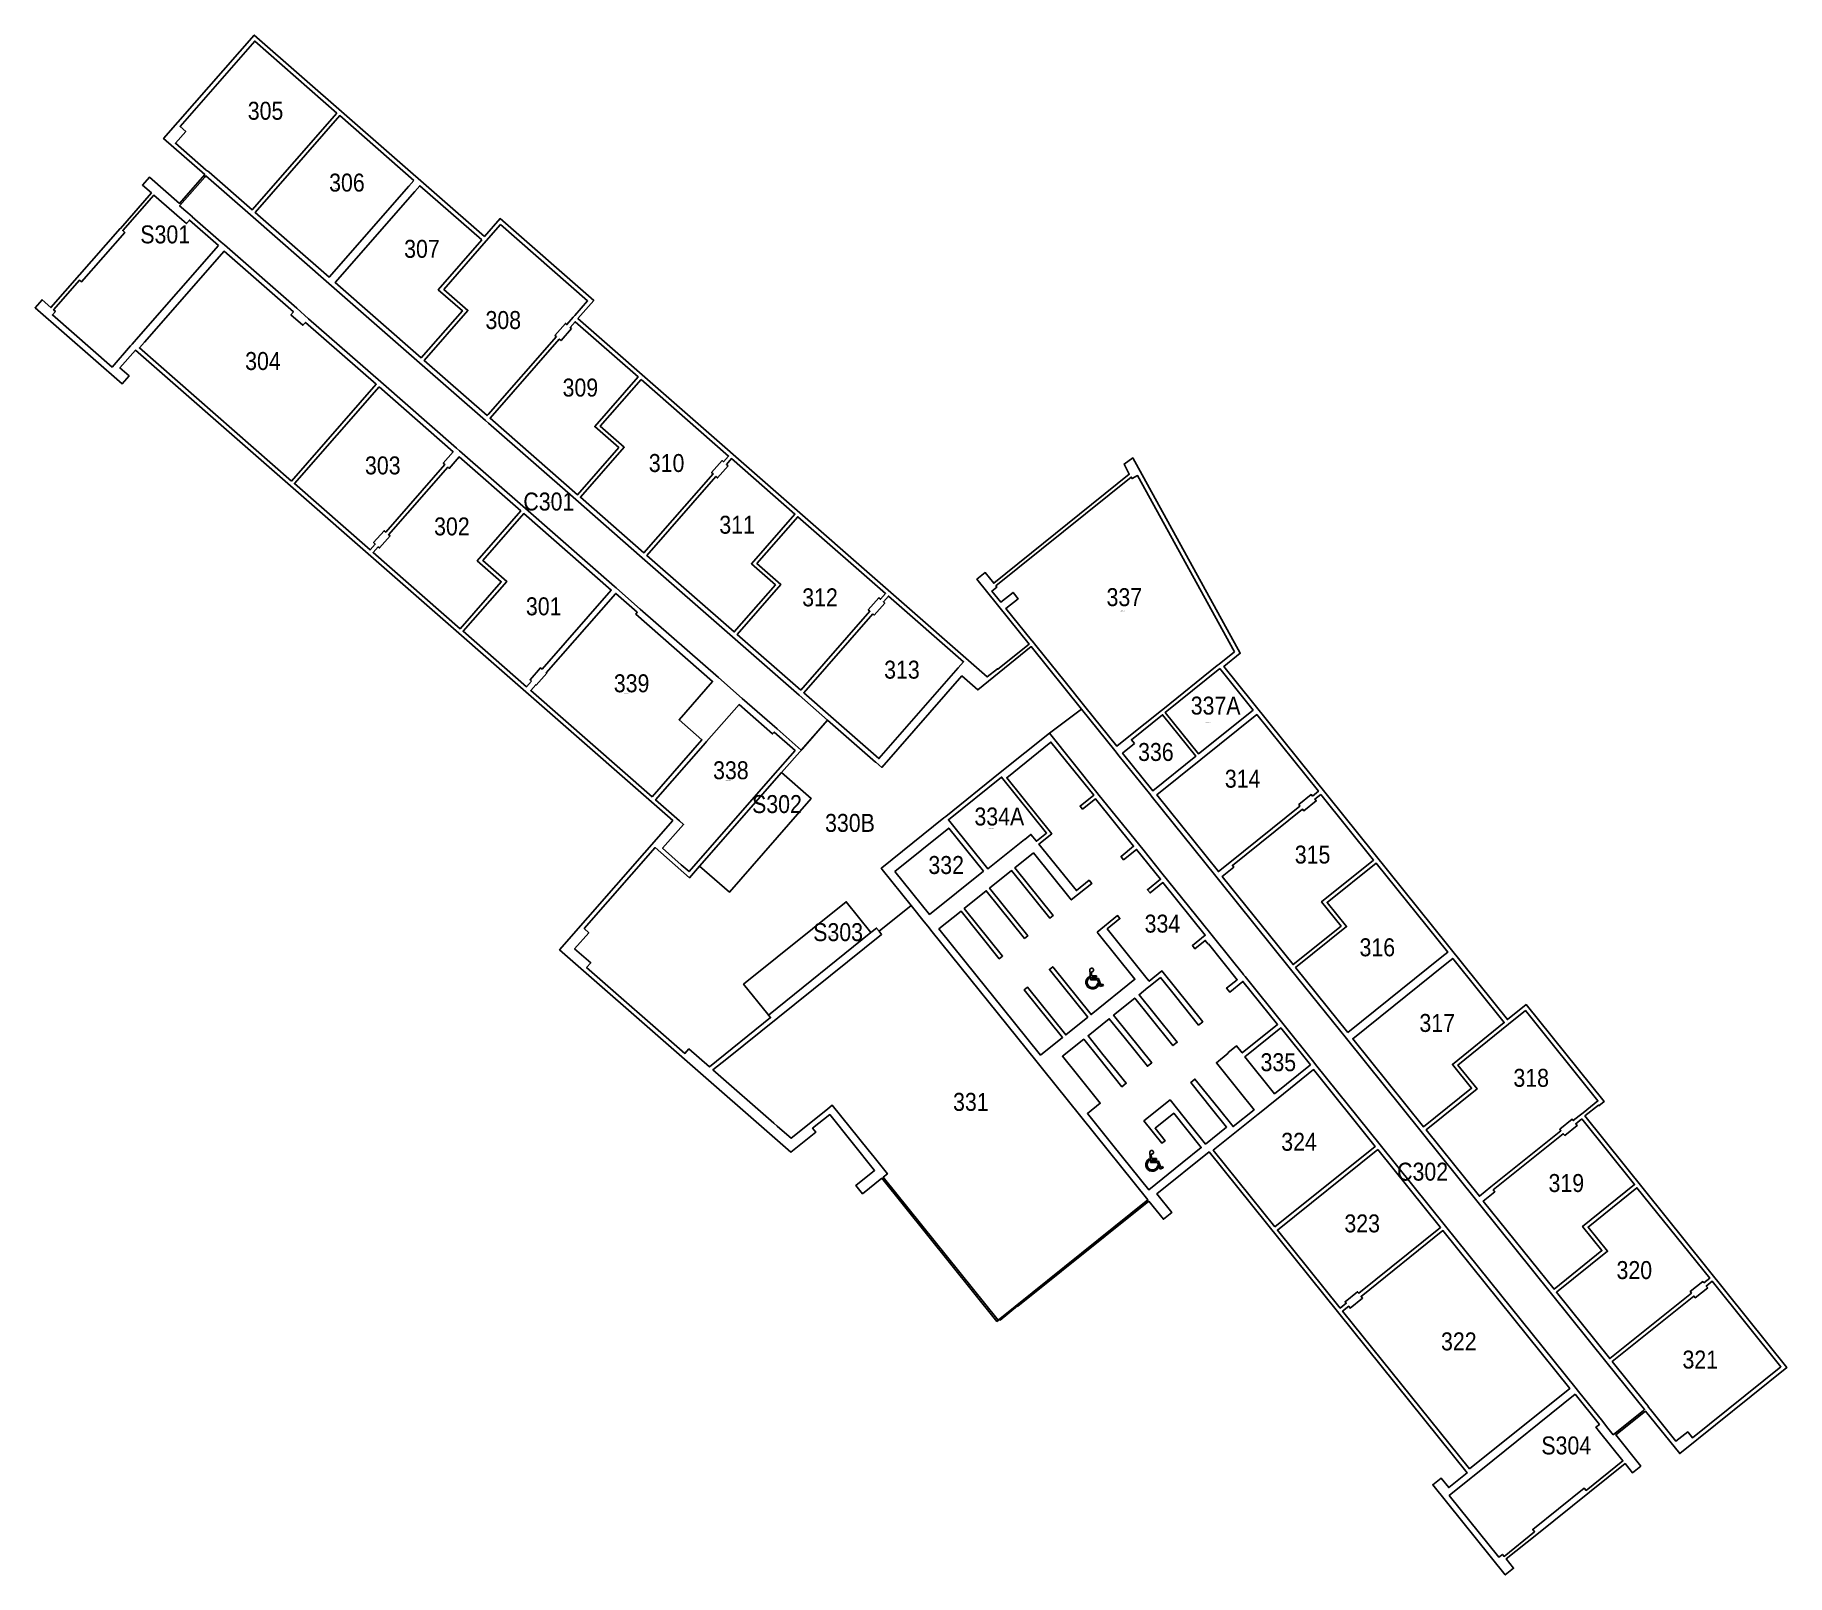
# Model space of a CAD drawing. Header units: inches. Extents: x 69237155 to 69239788, y 27657308 to 27659623.
import ezdxf
from ezdxf.enums import TextEntityAlignment as Align

# ---------------------------------------------------------------- set-up
doc = ezdxf.new("R2010")
doc.units = ezdxf.units.IN
doc.header["$LTSCALE"] = 100
doc.header["$MEASUREMENT"] = 0
doc.layers.get('0').update_dxf_attribs({"linetype": 'CONTINUOUS'})
for name, color, linetype in [('A-IDEN-ICON', 4, 'CONTINUOUS'), ('A-IDEN-SNUM', 4, 'CONTINUOUS'), ('A-IDEN-VNUM', 4, 'CONTINUOUS'), ('AREA-ASSIGN', 7, 'CONTINUOUS'), ('AREA-GROSS', 1, 'CONTINUOUS')]:
    doc.layers.add(name, color=color, linetype=linetype)
doc.layers.get('0').off()
doc.styles.add('CP_ROOMSNUMBER', font='arial.ttf', dxfattribs={"height": 1})
doc.styles.add('CP_ROOMVNUMBER', font='arial.ttf', dxfattribs={"width": 0.85, "height": 0.075})

# ---------------------------------------------------------------- blocks, each defined once
blk = doc.blocks.new('CPHC')
for p, q in [((5.5, 8), (5, 15.8)), ((6.3, 11), (6.1, 14.1)), ((4.7, 9.6), (4.6, 10.7)), ((5.5, 8), (10.8, 8)), ((10, 11), (6.3, 11)), ((6.4, 10), (10, 10)), ((6.4, 9), (6.4, 10)), ((11.5, 9), (6.4, 9)), ((10, 11), (10, 10)), ((10.8, 8), (12.7, 3)), ((10.9, 5.7), (11.5, 4.2)), ((11.5, 9), (13.3, 4.3)), ((15.2, 3.9), (12.7, 3)), ((14.8, 4.9), (13.3, 4.3)), ((14.8, 4.9), (15.2, 3.9))]:
    blk.add_line(p, q)
for centre, radius, start, end in [((6.4, 15.5), 1.38, 260.2584, 166.6451), ((7, 6.3), 5, 118.3454, 334.8586), ((7, 6.3), 4, 125.1719, 350.8537)]:
    blk.add_arc(centre, radius, start, end)

msp = doc.modelspace()

# ---------------------------------------------------------------- linework, layer by layer
at = {"layer": 'AREA-ASSIGN', "flags": 128}
for points in [[(69237608.7, 27659505.7), (69237485.3, 27659613.8), (69237373, 27659485.5), (69237381.5, 27659478.1), (69237366, 27659460.3), (69237412.1, 27659419.9), (69237413.9, 27659418.4), (69237414.4, 27659419), (69237416.7, 27659416.9), (69237481.4, 27659360.3)], [(69237724.4, 27659404.4), (69237613.1, 27659501.8), (69237485.8, 27659356.4), (69237597.1, 27659259), (69237717, 27659395.9)], [(69237391.4, 27659349.6), (69237435, 27659311.5), (69237439.6, 27659307.5), (69237439.6, 27659307.5), (69237548.3, 27659212.3), (69237566.3, 27659196.5), (69237674.8, 27659101.5), (69237788.3, 27659002.2), (69237793, 27658998), (69237892.2, 27658911.2), (69238025.8, 27658794.2), (69238028.3, 27658792), (69238029, 27658791.4), (69238064.6, 27658760.2), (69238182.1, 27658657.3), (69238217.9, 27658625.9), (69238270.3, 27658580.1), (69238306.7, 27658548.2), (69238346.2, 27658593.4), (69238303.5, 27658630.8), (69238203.4, 27658718.5), (69238067.6, 27658837.4), (69237967.8, 27658924.7), (69237836.6, 27659039.6), (69237836.4, 27659039.8), (69237836.4, 27659039.8), (69237832, 27659043.6), (69237732.9, 27659130.5), (69237596.8, 27659249.6), (69237478.9, 27659352.9), (69237411.9, 27659411.5), (69237410.1, 27659409.4), (69237372.8, 27659366.8), (69237372.4, 27659366.3), (69237384.5, 27659355.7), (69237391.5, 27659349.7)], [(69237430.8, 27659306.6), (69237387.2, 27659344.8), (69237382.6, 27659339.6), (69237375.7, 27659345.6), (69237333.7, 27659382.3), (69237287, 27659329), (69237289.9, 27659326.4), (69237224.7, 27659251.9), (69237221.8, 27659254.5), (69237182.8, 27659210), (69237185.8, 27659207.4), (69237181.2, 27659202.3), (69237270.8, 27659123.9), (69237298.6, 27659155.7), (69237300.8, 27659158.2), (69237310.4, 27659169.1)], [(69237826.6, 27659314.9), (69237733.4, 27659396.5), (69237726, 27659388), (69237606.1, 27659251.1), (69237735.4, 27659137.8), (69237797.4, 27659208.6), (69237761.2, 27659240.2)], [(69237938.6, 27659169.7), (69237936.5, 27659171.5), (69237952.3, 27659189.6), (69237954.4, 27659187.8), (69237964.1, 27659198.8), (69237964.1, 27659198.9), (69237966.2, 27659201.3), (69237985.6, 27659223.4), (69237854.7, 27659338), (69237833.2, 27659313.4), (69237769.5, 27659240.7), (69237805.6, 27659209.1), (69237739.8, 27659134), (69237834.6, 27659051), (69237836.2, 27659052.8)], [(69237540.5, 27658952.6), (69237667.8, 27659098), (69237561.6, 27659191.1), (69237557.8, 27659186.7), (69237539.7, 27659202.6), (69237543.5, 27659206.9), (69237439.3, 27659298.1), (69237319.4, 27659161.2), (69237312, 27659152.7)], [(69237961.4, 27659181.7), (69237945.6, 27659163.6), (69237943, 27659165.9), (69237839, 27659047.1), (69237970.4, 27658932.1), (69238032.3, 27659002.8), (69237996.2, 27659034.4), (69238061.6, 27659109.1), (69237966.8, 27659192.1), (69237966.8, 27659192.1), (69237959.3, 27659183.5)], [(69237672.2, 27659094.1), (69237544.9, 27658948.8), (69237658.7, 27658849.1), (69237666.3, 27658857.8), (69237663.8, 27658860), (69237679.6, 27658878), (69237682.1, 27658875.8), (69237771, 27658977.4), (69237768.5, 27658979.6), (69237783.5, 27658996.7)], [(69238066, 27659105.2), (69238004.5, 27659035), (69238040.6, 27659003.4), (69237974.8, 27658928.2), (69238070.1, 27658844.8), (69238174.1, 27658963.5), (69238172, 27658965.3), (69238187.9, 27658983.3), (69238189.9, 27658981.5), (69238197.4, 27658990.2)], [(69237670.7, 27658853.9), (69237663.1, 27658845.2), (69237794, 27658730.6), (69237855.8, 27658801.2), (69237819.7, 27658832.8), (69237885.2, 27658907.7), (69237792.5, 27658988.8), (69237777.5, 27658971.7), (69237775.5, 27658973.5), (69237686.5, 27658872), (69237688.6, 27658870.1), (69237672.8, 27658852.1)], [(69238196.9, 27658975.5), (69238181, 27658957.4), (69238178.5, 27658959.6), (69238074.5, 27658840.9), (69238205.9, 27658725.9), (69238267.8, 27658796.6), (69238231.7, 27658828.2), (69238297.1, 27658902.9), (69238201.8, 27658986.3), (69238194.3, 27658977.7)], [(69238957.8, 27658696), (69238812.2, 27658960.8), (69238803.9, 27658956.2), (69238802.6, 27658958.6), (69238599.2, 27658795), (69238600.7, 27658793.1), (69238593.3, 27658787.1), (69238606.7, 27658770.4), (69238625, 27658785.1), (69238632.5, 27658775.8), (69238614.3, 27658761.1), (69238652.4, 27658713.7), (69238653.4, 27658712.4), (69238653.7, 27658712.6), (69238659.4, 27658705.5), (69238703.5, 27658650.6), (69238733.1, 27658613.9), (69238781.2, 27658554), (69238799.2, 27658568.5), (69238848.1, 27658607.7), (69238850.2, 27658609.4), (69238932, 27658675.2), (69238934.6, 27658677.3)], [(69237901.3, 27658652), (69237899.2, 27658653.8), (69237915, 27658671.9), (69237917.1, 27658670), (69238021, 27658788.7), (69237889.6, 27658903.8), (69237828, 27658833.3), (69237864.1, 27658801.7), (69237798.4, 27658726.8), (69237893.7, 27658643.3)], [(69238306.1, 27658638.2), (69238410, 27658756.9), (69238407.5, 27658759.1), (69238423.3, 27658777.2), (69238425.8, 27658774.9), (69238433.4, 27658783.5), (69238301.5, 27658899), (69238240, 27658828.8), (69238276.1, 27658797.1), (69238210.3, 27658722)], [(69238082.4, 27658478.1), (69238157.3, 27658563.7), (69238123, 27658593.8), (69238173.5, 27658651.5), (69238058, 27658752.7), (69238060.3, 27658755.4), (69238027.9, 27658783.7), (69238027.4, 27658783.1), (69237923.5, 27658664.4), (69237924.1, 27658663.9), (69237908.3, 27658645.9), (69237907.7, 27658646.4), (69237900.1, 27658637.7)], [(69238414.5, 27658753), (69238310.5, 27658634.3), (69238351, 27658598.8), (69238423.3, 27658535.5), (69238539.1, 27658667.6), (69238542.7, 27658671.8), (69238550.6, 27658680.9), (69238437.8, 27658779.7), (69238430.3, 27658771.1), (69238432.3, 27658769.3), (69238416.5, 27658751.2)], [(69237980.2, 27658279.9), (69237987.2, 27658273.8), (69237966.1, 27658249.7), (69237990.2, 27658228.6), (69237984.1, 27658221.7), (69238131.8, 27658092.3), (69238137.9, 27658099.2), (69238168.7, 27658072.3), (69238260.5, 27658146.1), (69238257.3, 27658150), (69238256.3, 27658151.1), (69238219.9, 27658196.3), (69238374.3, 27658320.4), (69238411.5, 27658274), (69238419.8, 27658280.7), (69238423.6, 27658276), (69238471.9, 27658314.8), (69238428.4, 27658368.8), (69238427, 27658370.6), (69238427.9, 27658371.3), (69238521, 27658446.2), (69238523.8, 27658448.5), (69238523.9, 27658448.5), (69238605.9, 27658514.4), (69238605.9, 27658514.4), (69238679.6, 27658573.7), (69238727.9, 27658609.9), (69238652.5, 27658703.7), (69238572.2, 27658638.7), (69238548.2, 27658659.7), (69238427.6, 27658522.1), (69238427.6, 27658522.1), (69238418.6, 27658530), (69238418.5, 27658530.1), (69238346.2, 27658593.4), (69238308.5, 27658550.3), (69238277.1, 27658514.4), (69238321.8, 27658475.3), (69238198.6, 27658334.6), (69238153.9, 27658373.7), (69238138.8, 27658356.4), (69238086.9, 27658401.8)], [(69238935.7, 27658670.7), (69238853.8, 27658604.8), (69238903.9, 27658542.4), (69238985.8, 27658608.3)], [(69238264, 27658509.3), (69238297.5, 27658547.6), (69238266, 27658575.2), (69238263.7, 27658572.5), (69238213.3, 27658616.7), (69238164.5, 27658560.9), (69238162.8, 27658559), (69238162.7, 27658558.9), (69238087.8, 27658473.4), (69238123.8, 27658441.9), (69238129.8, 27658436.6), (69238125.5, 27658431.8), (69238098.2, 27658400.6), (69238126.4, 27658375.8), (69238138.2, 27658365.6)], [(69239572.1, 27657555.2), (69239574.3, 27657557), (69239518.2, 27657626.9), (69239434.3, 27657731.2), (69239326, 27657865.9), (69239322.1, 27657870.9), (69239238.3, 27657975.1), (69239126.2, 27658114.6), (69239042.2, 27658219.1), (69238933.9, 27658353.8), (69238929.9, 27658358.8), (69238832.7, 27658479.7), (69238832, 27658480.6), (69238831.9, 27658480.5), (69238829.9, 27658483), (69238784.6, 27658539.3), (69238778, 27658547.5), (69238727.9, 27658609.9), (69238679.6, 27658573.7), (69238751.2, 27658484.5), (69238754.7, 27658480.2), (69238754.7, 27658480.1), (69238819.9, 27658399.1), (69238848.7, 27658363.1), (69238920.1, 27658274.4), (69238920.1, 27658274.4), (69238928.1, 27658264.4), (69238971.3, 27658210.7), (69238971.6, 27658210.3), (69238973.7, 27658207.8), (69239030.4, 27658137.2), (69239077, 27658079.2), (69239079.7, 27658075.9), (69239079.7, 27658075.9), (69239177, 27657954.9), (69239275, 27657832.9), (69239471.3, 27657588.8), (69239475, 27657584.1), (69239475.1, 27657584), (69239511.4, 27657538.9), (69239517.1, 27657531.8), (69239527.2, 27657519.2), (69239527.7, 27657519.5)], [(69238807.7, 27658557.9), (69238789.7, 27658543.4), (69238835, 27658487), (69238899.8, 27658539.1), (69238849.9, 27658601.3), (69238803, 27658563.7)], [(69239075, 27658479.2), (69239083.9, 27658486.3), (69238991.2, 27658601.7), (69238907.2, 27658534.2), (69238841, 27658480.9), (69238933.7, 27658365.6), (69238951, 27658379.5), (69239056.3, 27658464.1), (69239054.6, 27658466.3), (69239073.3, 27658481.3)], [(69238751.3, 27658274.7), (69238782.1, 27658299.4), (69238785.7, 27658295), (69238766.5, 27658279.5), (69238826.7, 27658204.6), (69238829.7, 27658200.9), (69238848.9, 27658216.3), (69238910.2, 27658140), (69238903.8, 27658134.8), (69238869, 27658178.2), (69238846.4, 27658206.2), (69238828.7, 27658192.1), (69238827.8, 27658191.3), (69238814.4, 27658180.6), (69238837, 27658152.5), (69238871.8, 27658109.1), (69238865.4, 27658104), (69238830.6, 27658147.3), (69238808, 27658175.4), (69238776.1, 27658149.7), (69238798.6, 27658121.6), (69238833.5, 27658078.3), (69238827, 27658073.1), (69238792.2, 27658116.5), (69238769.6, 27658144.5), (69238737.7, 27658118.8), (69238760.2, 27658090.8), (69238795.1, 27658047.4), (69238788.6, 27658042.3), (69238753.8, 27658085.6), (69238731.2, 27658113.7), (69238699.3, 27658088), (69238721.8, 27658059.9), (69238756, 27658017.4), (69238736.8, 27658002), (69238774.9, 27657954.6), (69238774.9, 27657954.6), (69238828.9, 27657887.4), (69238879.1, 27657927.8), (69238907.9, 27657950.9), (69238866.6, 27658002.4), (69238838.5, 27657979.8), (69238853.6, 27657961.1), (69238848.7, 27657957.2), (69238821.7, 27657990.8), (69238861.1, 27658022.4), (69238891.8, 27657984.2), (69238891.8, 27657984.2), (69238914.4, 27657956.1), (69238945.9, 27657981.5), (69238923.4, 27658009.5), (69238892, 27658048.6), (69238898.4, 27658053.8), (69238933.3, 27658010.4), (69238933.3, 27658010.4), (69238955.8, 27657982.4), (69238987.4, 27658007.7), (69238964.8, 27658035.8), (69238964.8, 27658035.8), (69238930.6, 27658078.4), (69238948.3, 27658092.6), (69238948, 27658093), (69238961.1, 27658103.5), (69238969.5, 27658093.1), (69239022.6, 27658135.8), (69238970.6, 27658200.5), (69238950.7, 27658184.5), (69238946, 27658190.4), (69238961.9, 27658203.1), (69238918.7, 27658256.9), (69238918.3, 27658256.6), (69238913.9, 27658262.1), (69238898.4, 27658249.6), (69238894.5, 27658254.5), (69238913.8, 27658270), (69238850.3, 27658349), (69238831, 27658333.5), (69238827.1, 27658338.4), (69238846.7, 27658354.1), (69238810.6, 27658399), (69238791.2, 27658383.4), (69238787.6, 27658387.9), (69238787.4, 27658387.7), (69238787.3, 27658388.3), (69238806.3, 27658403.6), (69238748.8, 27658475.1), (69238729.6, 27658459.6), (69238725.9, 27658464.1), (69238726, 27658464.1), (69238746.2, 27658480.4), (69238682, 27658560.2), (69238615.5, 27658506.7), (69238683.2, 27658422.4), (69238664, 27658407), (69238720.2, 27658337.1), (69238739.4, 27658352.5), (69238743.3, 27658347.7), (69238712.6, 27658323), (69238710.9, 27658325), (69238655.7, 27658393.7), (69238627.7, 27658371.2), (69238685.2, 27658299.6), (69238680.3, 27658295.7), (69238622.8, 27658367.2), (69238589.7, 27658340.6), (69238647.2, 27658269), (69238642.3, 27658265.1), (69238584.8, 27658336.7), (69238551.7, 27658310.1), (69238609.2, 27658238.5), (69238604.3, 27658234.6), (69238546.8, 27658306.2), (69238513.7, 27658279.5), (69238571.2, 27658208), (69238571.2, 27658208), (69238608.6, 27658161.4), (69238608.6, 27658161.4), (69238666.3, 27658089.7), (69238699.4, 27658116.3), (69238641.8, 27658188), (69238646.6, 27658191.9), (69238704.3, 27658120.2), (69238737.4, 27658146.9), (69238679.8, 27658218.6), (69238684.6, 27658222.5), (69238742.3, 27658150.8), (69238808.3, 27658203.9), (69238753, 27658272.7)], [(69238642.5, 27658414), (69238651.8, 27658421.5), (69238660.1, 27658411.1), (69238675.5, 27658423.6), (69238607.9, 27658507.7), (69238527.9, 27658443.4), (69238531.9, 27658438.4), (69238587.2, 27658369.6), (69238642.4, 27658413.9), (69238642.5, 27658414)], [(69239087.6, 27658481.7), (69239078.7, 27658474.6), (69239080.8, 27658471.9), (69239062.1, 27658456.9), (69239060, 27658459.5), (69238954.7, 27658375), (69238956.8, 27658372.3), (69238939.5, 27658358.4), (69239046, 27658225.9), (69239118.1, 27658283.8), (69239088.8, 27658320.3), (69239166.9, 27658383)], [(69238447.5, 27658365.9), (69238499.5, 27658301.2), (69238580.5, 27658366.4), (69238528.5, 27658431.1)], [(69239128.1, 27658123.8), (69239269.6, 27658237.5), (69239269.6, 27658237.5), (69239278.3, 27658244.5), (69239170.6, 27658378.5), (69239097.1, 27658319.4), (69239126.3, 27658282.9), (69239049.7, 27658221.3)], [(69238407.5, 27657947.3), (69238416.2, 27657936.5), (69238436.2, 27657911.5), (69238429.8, 27657906.3), (69238602.5, 27657691.4), (69238827.5, 27657872.3), (69238727, 27657997.4), (69238669.2, 27658069.4), (69238659.4, 27658081.5), (69238503.7, 27658275.1), (69238496.9, 27658283.7), (69238496.8, 27658283.7), (69238491.6, 27658290.2), (69238471.9, 27658314.8), (69238423.6, 27658276), (69238427.4, 27658271.3), (69238194.7, 27658084.3), (69238174, 27658067.7), (69238265.5, 27657987.5), (69238270.4, 27657983.2), (69238288.5, 27657967.4), (69238291.5, 27657964.7), (69238318.4, 27657986.4), (69238318.4, 27657986.4), (69238346.4, 27658008.9), (69238353.4, 27658014.5)], [(69239277.1, 27658228.2), (69239135.6, 27658114.4), (69239242.1, 27657981.9), (69239314.2, 27658039.9), (69239285.3, 27658075.8), (69239363.4, 27658138.6), (69239285.8, 27658235.1), (69239277.1, 27658228.2)], [(69239476, 27657998.4), (69239481.9, 27658003.1), (69239481.9, 27658003.1), (69239504.1, 27658021), (69239395.1, 27658156.6), (69239369.6, 27658136.1), (69239369.6, 27658136.1), (69239293.6, 27658074.9), (69239322.4, 27658039), (69239245.8, 27657977.4), (69239325.9, 27657877.7), (69239343.2, 27657891.7), (69239448.4, 27657976.2), (69239446.8, 27657978.3), (69239465.5, 27657993.4), (69239467.1, 27657991.3)], [(69239072, 27658075.1), (69239027.4, 27658130.6), (69238973.5, 27658087.3), (69239018.1, 27658031.8)], [(69239018.7, 27657831.5), (69239169.5, 27657952.6), (69239076.7, 27658068), (69239023.5, 27658025.2), (69239023.4, 27658025.1), (69239021.4, 27658023.5), (69238995.5, 27658002.7), (69238993.4, 27658001), (69238926, 27657946.8)], [(69239479.7, 27657993.9), (69239470.8, 27657986.7), (69239473, 27657984), (69239454.3, 27657969), (69239452.1, 27657971.7), (69239346.9, 27657887.1), (69239349, 27657884.4), (69239331.7, 27657870.5), (69239438.2, 27657738), (69239510.2, 27657796), (69239481, 27657832.3), (69239559.1, 27657895.1)], [(69239173.1, 27657948.1), (69239022.4, 27657826.9), (69239116.8, 27657709.5), (69239125.8, 27657716.8), (69239124.1, 27657719), (69239142.8, 27657734), (69239144.5, 27657731.8), (69239267.5, 27657830.7)], [(69239663.3, 27657747.3), (69239672.2, 27657754.4), (69239562.8, 27657890.5), (69239489.3, 27657831.4), (69239518.5, 27657795.1), (69239441.8, 27657733.4), (69239522, 27657633.7), (69239644.6, 27657732.2), (69239642.9, 27657734.4), (69239661.6, 27657749.4)], [(69239311.1, 27657467.7), (69239461.9, 27657588.9), (69239271.2, 27657826.1), (69239148.2, 27657727.2), (69239150.3, 27657724.6), (69239131.6, 27657709.6), (69239129.5, 27657712.2), (69239120.4, 27657704.9)], [(69239669.1, 27657740.1), (69239650.4, 27657725), (69239648.3, 27657727.6), (69239525.7, 27657629.1), (69239576.6, 27657565.8), (69239580, 27657561.6), (69239579.6, 27657561.3), (69239583, 27657557.1), (69239621.4, 27657509.3), (69239639.1, 27657523.5), (69239646.2, 27657514.7), (69239779.1, 27657621.4), (69239675.9, 27657749.8), (69239667, 27657742.7)], [(69239470, 27657580), (69239328, 27657465.9), (69239328, 27657465.9), (69239316.1, 27657456.3), (69239313.5, 27657454.3), (69239280.6, 27657427.8), (69239355.2, 27657335.1), (69239360.5, 27657339.4), (69239363, 27657336.4), (69239409, 27657373.4), (69239406.2, 27657376.9), (69239483.3, 27657438.9), (69239486.2, 27657435.4), (69239541.6, 27657479.9), (69239506.7, 27657523.4), (69239506.7, 27657523.4), (69239501, 27657530.5), (69239506.3, 27657534.8)]]:
    msp.add_lwpolyline(points, close=True, dxfattribs=at)
at = {"layer": 'AREA-ASSIGN'}
for points in [[(69238277.1, 27658514.4), (69238321.8, 27658475.3), (69238198.6, 27658334.6), (69238153.9, 27658373.7), (69238277.1, 27658514.4)], [(69238219.9, 27658196.3), (69238256.3, 27658151.1), (69238257.3, 27658150), (69238411.5, 27658274), (69238374.3, 27658320.4), (69238219.9, 27658196.3)]]:
    msp.add_lwpolyline(points, close=True, dxfattribs=at)
at = {"layer": 'AREA-GROSS'}
msp.add_lwpolyline([(69238427.9, 27657904.8), (69238600.9, 27657689.5), (69238604.8, 27657692.6), (69238605.6, 27657691.6), (69238631.9, 27657712.8), (69238632.4, 27657712.2), (69238829.1, 27657870.4), (69238851.1, 27657843), (69238863.6, 27657853), (69238841, 27657881.1), (69238919.7, 27657944.3), (69239307.4, 27657461.9), (69239279.9, 27657439.7), (69239268.4, 27657454.1), (69239255.9, 27657444), (69239364.9, 27657308.4), (69239377.4, 27657318.5), (69239366.1, 27657332.5), (69239412.1, 27657369.5), (69239412.3, 27657369.3), (69239544.8, 27657475.8), (69239555.9, 27657462), (69239568.4, 27657472), (69239530.8, 27657518.8), (69239575.6, 27657554.8), (69239627, 27657490.8), (69239788.2, 27657620.4), (69239484.5, 27657998.3), (69239504.8, 27658014.6), (69239505.5, 27658013.7), (69239513.3, 27658020), (69239396.1, 27658165.7), (69239368.1, 27658143.2), (69238941.6, 27658673.8), (69238966.4, 27658693.7), (69238805, 27658987.4), (69238791.8, 27658978.2), (69238799.8, 27658962.7), (69238596, 27658798.9), (69238583.2, 27658814.9), (69238570.7, 27658804.9), (69238649.1, 27658707.3), (69238602.3, 27658669.7), (69238601.5, 27658670.6), (69238586.3, 27658658.3), (69237971.1, 27659197), (69237994.8, 27659224), (69237854.1, 27659347.2), (69237830.4, 27659320.2), (69237484.6, 27659622.9), (69237348.3, 27659467.2), (69237410.1, 27659413.1), (69237372.2, 27659370), (69237327.1, 27659409.5), (69237316.5, 27659397.5), (69237330, 27659385.7), (69237283.3, 27659332.2), (69237283.1, 27659332.4), (69237178.9, 27659213.4), (69237165.6, 27659225.1), (69237155.1, 27659213.1), (69237285.9, 27659098.5), (69237296.5, 27659110.5), (69237282.6, 27659122.6), (69237306, 27659149.3), (69238113.5, 27658442.3), (69237943.5, 27658248.2), (69238291.1, 27657943.9), (69238328.5, 27657973.9), (69238323.8, 27657979.8), (69238349.5, 27658000.4), (69238416.9, 27657916.5), (69238388.9, 27657894), (69238398.9, 27657881.5), (69238427.9, 27657904.8)], close=True, dxfattribs=at)

# ---------------------------------------------------------------- block references
at = {"layer": 'A-IDEN-ICON', "lineweight": 5, "xscale": 2, "yscale": 2, "zscale": 2}
for p in [(69238730.5, 27658186.7), (69238820.5, 27657912.5)]:
    msp.add_blockref('CPHC', p, dxfattribs=at)

# ---------------------------------------------------------------- texts
at = {"layer": 'A-IDEN-SNUM', "linetype": 'ByBlock', "style": 'CP_ROOMSNUMBER'}
for s, p in [('172D030500', (69237483.5, 27659499.3)), ('172D030600', (69237605.7, 27659391.4)), ('172DS30100', (69237344.6, 27659320.8)), ('172D030700', (69237718.6, 27659291.9)), ('172D030800', (69237840.8, 27659184.8)), ('172D030400', (69237479.6, 27659123.3)), ('172D030900', (69237956.7, 27659083.4)), ('172D030300', (69237659.7, 27658966.3)), ('172D031000', (69238086.2, 27658969.9)), ('172DC30100', (69237924.8, 27658919.5)), ('172D031100', (69238192.2, 27658877.1)), ('172D030200', (69237763.5, 27658874.6)), ('172D030100', (69237901.6, 27658754.5)), ('172D031200', (69238316.8, 27658768)), ('172D033700', (69238785.5, 27658757)), ('172D031300', (69238440, 27658659.4)), ('172D033900', (69238039.4, 27658632.9)), ('172D0337A0', (69238913.2, 27658589.2)), ('172D033600', (69238833.9, 27658546.3)), ('172D033800', (69238193.2, 27658502)), ('172D031400', (69238952.1, 27658495.4)), ('172DS30200', (69238275.8, 27658476.7)), ('172D0330B0', (69238361.9, 27658429)), ('172D0334A0', (69238587.9, 27658430.3)), ('172D031500', (69239057.2, 27658381.4)), ('172D033200', (69238506.4, 27658365.7)), ('172D033400', (69238831.4, 27658277.6)), ('172DS30300', (69238346.8, 27658268.1)), ('172D031600', (69239154.4, 27658242)), ('172D031700', (69239244.4, 27658128.3)), ('172D033500', (69239005.6, 27658069.3)), ('172D031800', (69239385.8, 27658045.8)), ('172D033100', (69238543.5, 27658009.7)), ('172D032400', (69239036.9, 27657949.7)), ('172DC30200', (69239235.3, 27657910)), ('172D031900', (69239438.5, 27657887.8)), ('172D032300', (69239131.7, 27657827)), ('172D032000', (69239540.8, 27657756.9)), ('172D032200', (69239276.9, 27657649.7)), ('172D032100', (69239639.9, 27657622.5)), ('172DS30400', (69239479.2, 27657500.9))]:
    msp.add_text(s, height=1, dxfattribs=at).set_placement(p)
at = {"layer": 'A-IDEN-VNUM', "linetype": 'ByBlock', "style": 'CP_ROOMVNUMBER', "width": 0.85}
for s, p in [('305', (69237501.5, 27659509.1)), ('306', (69237623.8, 27659401.2)), ('S301', (69237350.7, 27659323.3)), ('307', (69237736.6, 27659301.6)), ('308', (69237858.8, 27659194.6)), ('304', (69237497.6, 27659133)), ('309', (69237974.7, 27659093.1)), ('303', (69237677.7, 27658976.1)), ('310', (69238104.3, 27658979.7)), ('C301', (69237927.3, 27658921.8)), ('302', (69237781.6, 27658884.4)), ('311', (69238210.3, 27658886.9)), ('301', (69237919.6, 27658764.3)), ('312', (69238334.9, 27658777.8)), ('337', (69238792.3, 27658778.1)), ('313', (69238458, 27658669.1)), ('339', (69238051.7, 27658648.6)), ('337A', (69238929.5, 27658615.1)), ('336', (69238839.7, 27658545.4)), ('338', (69238200.9, 27658517.9)), ('314', (69238970.1, 27658505.2)), ('S302', (69238270.2, 27658467.1)), ('334A', (69238604.4, 27658448.4)), ('330B', (69238379.9, 27658438.8)), ('315', (69239075.2, 27658391.2)), ('332', (69238524.5, 27658375.5)), ('334', (69238849.5, 27658287.4)), ('S303', (69238362.1, 27658274.6)), ('316', (69239172.5, 27658251.8)), ('317', (69239262.5, 27658138.1)), ('335', (69239023.7, 27658079.1)), ('318', (69239403.8, 27658055.6)), ('331', (69238561.6, 27658019.5)), ('324', (69239054.9, 27657959.5)), ('C302', (69239240.6, 27657914.6)), ('319', (69239456.6, 27657897.5)), ('323', (69239149.8, 27657836.8)), ('320', (69239558.8, 27657766.7)), ('322', (69239295, 27657659.5)), ('321', (69239657.9, 27657632.2)), ('S304', (69239456.5, 27657503.1))]:
    msp.add_text(s, height=27, dxfattribs=at).set_placement(p, align=Align.MIDDLE_CENTER)

doc.saveas('drawing.dxf')
